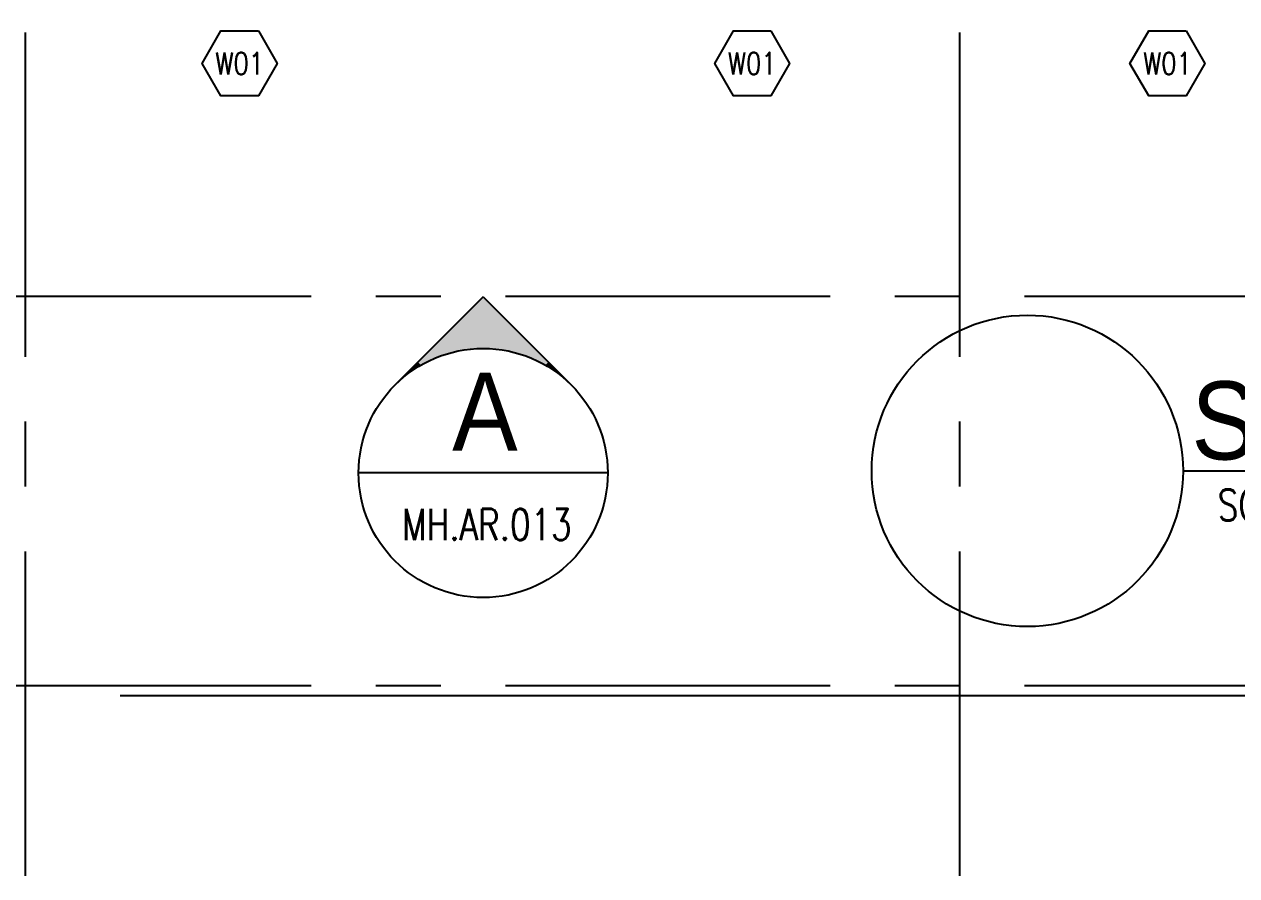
# Model space of a CAD drawing. Extents: x 88852.7 to 88945.7, y 39921.6 to 40001.1.
# Drawn here: x 88902.8 to 88912.14, y 39921.62 to 39928.18 of the extents above; entities that cross this region are included whole.
import ezdxf
from ezdxf.enums import TextEntityAlignment as Align

# ---------------------------------------------------------------- set-up
doc = ezdxf.new("R2010")
doc.units = 0
doc.header["$MEASUREMENT"] = 0
doc.header["$PDMODE"] = 34
doc.linetypes.add('2DASHES', pattern=[1.7, 0.75, -0.25, 0.1, -0.25, 0.1, -0.25])
doc.linetypes.add('CENTERX2', pattern=[4, 2.5, -0.5, 0.5, -0.5])
doc.layers.get('0').update_dxf_attribs({"linetype": 'CONTINUOUS'})
doc.layers.get('DEFPOINTS').update_dxf_attribs({"linetype": 'CONTINUOUS'})
for name, color, linetype in [('AX-DIM', 4, 'CONTINUOUS'), ('AXES', 11, 'CENTERX2'), ('IND-ES', 6, 'CONTINUOUS'), ('IND-ES-L', 6, '2DASHES'), ('IND-ES-TXT', 4, 'CONTINUOUS'), ('SEC-MRK', 7, 'CONTINUOUS'), ('TXT', 2, 'CONTINUOUS'), ('TXT1', 2, 'CONTINUOUS'), ('WIN-BOX', 3, 'CONTINUOUS'), ('WIN-NO', 5, 'CONTINUOUS')]:
    doc.layers.add(name, color=color, linetype=linetype)
doc.styles.add('ROMANS', font='ROMANS.shx', dxfattribs={"width": 0.6})
doc.styles.add('S5', font='simplex.shx', dxfattribs={"width": 0.77})
doc.styles.add('TTXT', font='swisse.ttf', dxfattribs={"width": 0.6})
doc.dimstyles.new('DIM-OUT', dxfattribs={"dimscale": 0, "dimtxt": 0.24, "dimasz": 0.08, "dimexe": 0.02, "dimexo": 0.02, "dimgap": 0.05, "dimtad": 1, "dimdec": 0, "dimlfac": 1000, "dimzin": 0, "dimdsep": 46, "dimtxsty": 'ROMANS', "dimblk1": 'ARCHTICK', "dimblk2": 'ARCHTICK', "dimsah": 1, "dimcen": 0.01, "dimdle": 0.08, "dimclrd": 4, "dimclre": 4, "dimclrt": 2, "dimadec": 0, "dimazin": 0, "dimtp": 2, "dimtm": 2, "dimtfac": 0.114286, "dimtdec": 0, "dimtix": 1, "dimtmove": 2, "dimatfit": 3, "dimldrblk": 'ARCHTICK', "dimfxl": 0, "dimtolj": 1, "dimtzin": 0, "dimarcsym": 0})

# ---------------------------------------------------------------- blocks, each defined once
blk = doc.blocks.new('_ARCHTICK')
at = {"color": 0, "linetype": 'ByBlock', "const_width": 0.15}
blk.add_lwpolyline([(-0.5, -0.5), (0.5, 0.5)], dxfattribs=at)
blk = doc.blocks.new('*D592')
at = {"layer": 'AX-DIM', "color": 4, "lineweight": -2}
for p, q in [((88944.3103, 39928.3096), (88944.3103, 39922.9246)), ((88943.6303, 39928.2296), (88944.3303, 39928.2296)), ((88903.5404, 39923.0046), (88944.3303, 39923.0046))]:
    blk.add_line(p, q, dxfattribs=at)
at = {"layer": 'DEFPOINTS', "color": 0}
for p in [(88943.6103, 39928.2296), (88903.5204, 39923.0046), (88944.3103, 39923.0046)]:
    blk.add_point(p, dxfattribs=at)
at = {"layer": 'AX-DIM', "color": 4, "lineweight": -2, "xscale": 0.08, "yscale": 0.08, "zscale": 0.08}
for p, rotation in [((88944.3103, 39928.2296), 90), ((88944.3103, 39923.0046), 270)]:
    blk.add_blockref('_ARCHTICK', p, dxfattribs=dict(at, rotation=rotation))
at = {"layer": 'AX-DIM', "color": 2, "insert": (88944.1403, 39925.6171), "char_height": 0.24, "attachment_point": 5, "rotation": 90, "style": 'ROMANS'}
blk.add_mtext('\\A1;5225', dxfattribs=at)
blk = doc.blocks.new('WW1')
at = {"layer": 'WIN-BOX'}
blk.add_lwpolyline([(144.3, -250), (288.7, 0), (144.3, 250), (-144.3, 250), (-288.7, 0), (-144.3, -250)], close=True, dxfattribs=at)
at = {"layer": 'WIN-NO', "style": 'ROMANS', "width": 0.8}
blk.add_attdef('W00', text='', height=170, dxfattribs=at).set_placement((0, 0), align=Align.MIDDLE)
blk = doc.blocks.new('AR1-EL')
at = {"layer": 'IND-ES'}
for q in [(-565.7, 565.7), (565.7, 565.7)]:
    blk.add_line((0, 1131.4), q, dxfattribs=at)
for points in [[(0, 800), (0, 1131.4), (-104.4, 793.2), (-221.3, 910.1)], [(0, 800), (0, 1131.4), (104.4, 793.2), (221.3, 910.1)], [(-104.4, 793.2), (-221.3, 910.1), (-207.1, 772.7), (-282.8, 848.5)], [(104.4, 793.2), (221.3, 910.1), (207.1, 772.7), (282.8, 848.5)], [(-306.1, 739.1), (-349.2, 782.2), (-400, 692.8), (-419.3, 712.1)], [(-207.1, 772.7), (-282.8, 848.5), (-306.1, 739.1), (-349.2, 782.2)], [(207.1, 772.7), (282.8, 848.5), (306.1, 739.1), (349.2, 782.2)], [(306.1, 739.1), (349.2, 782.2), (400, 692.8), (419.3, 712.1)], [(-400, 692.8), (-419.3, 712.1), (-487.3, 634.4), (-491.8, 639.5)], [(400, 692.8), (419.3, 712.1), (487.3, 634.4), (491.8, 639.5)], [(-491.8, 639.5), (-487.3, 634.4), (-565.7, 565.7)], [(491.8, 639.5), (487.3, 634.4), (565.7, 565.7)]]:
    blk.add_solid(points, dxfattribs=at)

msp = doc.modelspace()

# ---------------------------------------------------------------- linework, layer by layer
at = {"layer": 'AXES'}
for p, q in [((88910.0103, 39921.6153), (88910.0103, 40000.4279)), ((88902.8103, 39921.6153), (88902.8103, 40000.0779)), ((88945.0103, 39926.0796), (88876.9703, 39926.0796)), ((88945.0103, 39923.0796), (88876.9703, 39923.0796))]:
    msp.add_line(p, q, dxfattribs=at)
at = {"layer": 'IND-ES'}
msp.add_line((88907.2971, 39924.7195), (88905.3771, 39924.7195), dxfattribs=at)
msp.add_line((88907.2971, 39924.7195), (88905.3771, 39924.7195), dxfattribs=at)
at = {"layer": 'IND-ES-L', "linetype": 'ByBlock'}
msp.add_ellipse((88906.3371, 39924.7195), major_axis=(0.96, 0.0001), ratio=1, start_param=-0.000076, end_param=6.283109, dxfattribs=at)
at = {"layer": 'TXT', "color": 6}
msp.add_line((88911.7312, 39924.7358), (88924.8889, 39924.7358), dxfattribs=at)
msp.add_circle((88910.5312, 39924.7358), 1.2, dxfattribs=at)

# ---------------------------------------------------------------- block references
at = {"layer": 'SEC-MRK', "color": 1, "zscale": 0.0012}
for xscale, yscale in [(0.001200000056996942, 0.001199999984237365), (0.001199999998789281, 0.001199999998789281)]:
    msp.add_blockref('AR1-EL', (88906.3371, 39924.7195), dxfattribs=dict(at, xscale=xscale, yscale=yscale))
at = {"layer": 'WIN-NO'}
ref = msp.add_blockref('WW1', (88904.4603, 39927.8765), dxfattribs=dict(at, xscale=-0.001, yscale=0.001, zscale=0.001, rotation=180))
ref.add_attrib('W00', 'W01', dxfattribs={"height": 0.17, "style": 'ROMANS', "width": 0.8}).set_placement((88904.4603, 39927.8765), align=Align.MIDDLE)
ref = msp.add_blockref('WW1', (88908.4103, 39927.8765), dxfattribs=dict(at, xscale=-0.001, yscale=0.001, zscale=0.001, rotation=180))
ref.add_attrib('W00', 'W01', dxfattribs={"height": 0.17, "style": 'ROMANS', "width": 0.8}).set_placement((88908.4103, 39927.8765), align=Align.MIDDLE)
ref = msp.add_blockref('WW1', (88911.6103, 39927.8765), dxfattribs=dict(at, xscale=-0.001, yscale=0.001, zscale=0.001, rotation=180))
ref.add_attrib('W00', 'W01', dxfattribs={"height": 0.17, "style": 'ROMANS', "width": 0.8}).set_placement((88911.6103, 39927.8765), align=Align.MIDDLE)

# ---------------------------------------------------------------- texts
at = {"layer": 'IND-ES-TXT', "color": 2, "style": 'S5', "width": 0.77}
for tag, p in [('SCALE', (88912.3747, 39924.4734)), ('MH.AR.013', (88906.3655, 39924.3224))]:
    msp.add_attdef(tag, text='AR02', height=0.24, dxfattribs=at).set_placement(p, align=Align.MIDDLE)
at = {"layer": 'TXT1', "color": 6, "style": 'TTXT', "width": 0.9}
msp.add_text('SECOND FLOOR PLAN(PART-2)', height=0.601773, dxfattribs=at).set_placement((88911.7948, 39924.8236))
msp.add_attdef('A', text='C', height=0.6018, dxfattribs=at).set_placement((88906.3507, 39924.8917), align=Align.CENTER)

# ---------------------------------------------------------------- dimensions: what is measured, and where the dimension line sits
at = {"layer": 'AX-DIM'}
dim = msp.add_linear_dim(base=(88944.3103, 39923.0046), p1=(88943.6103, 39928.2296), p2=(88903.5204, 39923.0046), angle=270, dimstyle='DIM-OUT', override={"dimscale": 1}, dxfattribs=at)
dim.commit()
dim.dimension.update_dxf_attribs({"geometry": '*D592', "text_midpoint": (88944.1403, 39925.6171)})

doc.saveas('drawing.dxf')
